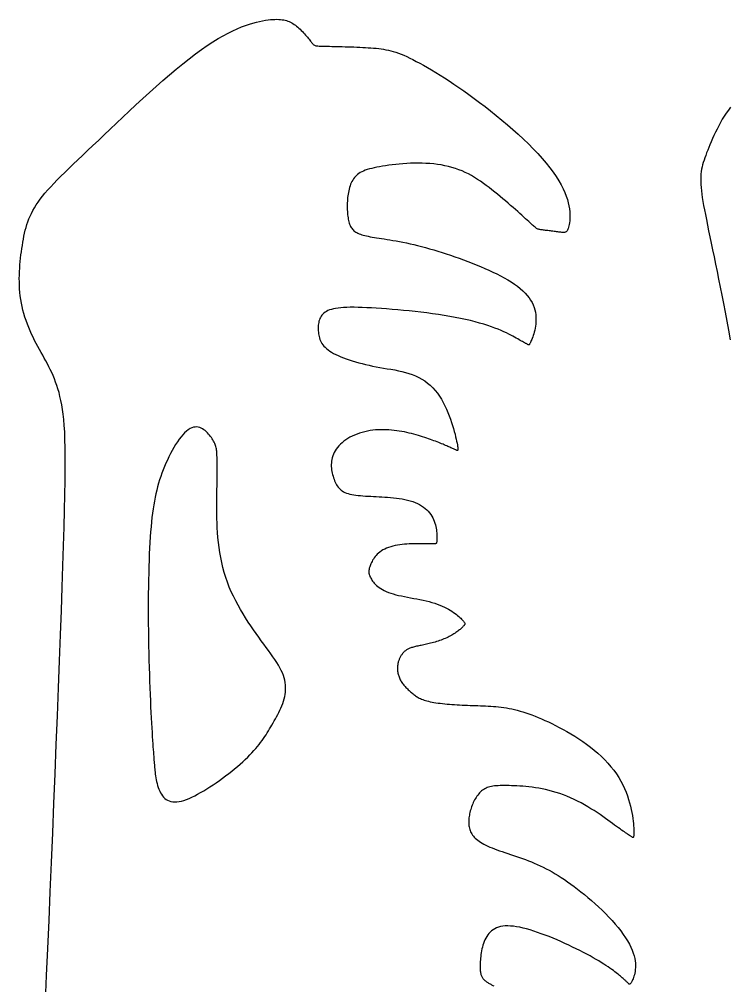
# Model space of a CAD drawing. Header units: millimetres. Extents: x 183 to 709, y 54 to 434.
# Drawn here: x 188.3 to 231.8, y 145 to 204.2 of the extents above; entities that cross this region are included whole.
import ezdxf

# ---------------------------------------------------------------- set-up
doc = ezdxf.new("R2010")
doc.units = ezdxf.units.MM

msp = doc.modelspace()

# ---------------------------------------------------------------- linework, layer by layer
for points in [[(189.945, 144.041), (190.017, 145.63), (190.09, 147.288), (190.165, 149.002), (190.24, 150.76), (190.315, 152.55), (190.391, 154.359), (190.465, 156.173), (190.539, 157.981), (190.61, 159.771), (190.679, 161.528), (190.745, 163.242), (190.808, 164.899), (190.867, 166.487), (190.922, 167.992), (190.971, 169.406), (191.016, 170.725), (191.055, 171.951), (191.088, 173.083), (191.115, 174.122), (191.136, 175.069), (191.151, 175.923), (191.158, 176.685), (191.159, 177.357), (191.153, 177.947), (191.141, 178.464), (191.122, 178.918), (191.097, 179.319), (191.067, 179.675), (191.031, 179.996), (190.989, 180.292), (190.943, 180.571), (190.891, 180.835), (190.835, 181.086), (190.775, 181.324), (190.71, 181.551), (190.641, 181.767), (190.568, 181.975), (190.492, 182.174), (190.412, 182.367), (190.329, 182.554), (190.243, 182.736), (190.155, 182.914), (190.063, 183.09), (189.97, 183.265), (189.874, 183.44), (189.777, 183.615), (189.678, 183.792), (189.578, 183.972), (189.478, 184.154), (189.378, 184.339), (189.28, 184.527), (189.184, 184.719), (189.091, 184.914), (189.001, 185.113), (188.916, 185.317), (188.835, 185.524), (188.76, 185.734), (188.69, 185.947), (188.625, 186.161), (188.567, 186.377), (188.516, 186.594), (188.472, 186.811), (188.434, 187.028), (188.404, 187.245), (188.38, 187.461), (188.363, 187.676), (188.351, 187.891), (188.345, 188.104), (188.343, 188.317), (188.347, 188.528), (188.355, 188.737), (188.366, 188.945), (188.382, 189.152), (188.4, 189.356), (188.422, 189.558), (188.446, 189.758), (188.472, 189.956), (188.499, 190.151), (188.528, 190.343), (188.559, 190.533), (188.593, 190.721), (188.629, 190.906), (188.668, 191.088), (188.711, 191.268), (188.759, 191.445), (188.811, 191.62), (188.868, 191.793), (188.931, 191.964), (189.002, 192.135), (189.08, 192.304), (189.167, 192.475), (189.263, 192.646), (189.37, 192.819), (189.488, 192.995), (189.618, 193.173), (189.761, 193.356), (189.916, 193.543), (190.084, 193.736), (190.265, 193.935), (190.459, 194.141), (190.667, 194.356), (190.889, 194.579), (191.125, 194.811), (191.375, 195.054), (191.639, 195.308), (191.918, 195.574), (192.212, 195.853), (192.521, 196.146), (192.845, 196.453), (193.185, 196.775), (193.54, 197.113), (193.909, 197.464), (194.291, 197.826), (194.682, 198.196), (195.082, 198.571), (195.489, 198.95), (195.9, 199.328), (196.313, 199.705), (196.728, 200.076), (197.142, 200.44), (197.553, 200.794), (197.959, 201.136), (198.359, 201.463), (198.75, 201.774), (199.13, 202.064), (199.499, 202.334), (199.853, 202.579), (200.194, 202.801), (200.52, 203.002), (200.833, 203.182), (201.133, 203.342), (201.419, 203.484), (201.692, 203.609), (201.952, 203.718), (202.199, 203.812), (202.434, 203.892), (202.656, 203.96), (202.865, 204.016), (203.063, 204.062), (203.248, 204.099), (203.422, 204.128), (203.584, 204.15), (203.735, 204.167), (203.875, 204.178), (204.005, 204.184), (204.127, 204.186), (204.24, 204.183), (204.346, 204.175), (204.446, 204.163), (204.541, 204.148), (204.631, 204.128), (204.717, 204.105), (204.799, 204.078), (204.879, 204.047), (204.956, 204.011), (205.031, 203.972), (205.106, 203.927), (205.18, 203.878), (205.253, 203.825), (205.327, 203.767), (205.4, 203.705), (205.472, 203.641), (205.543, 203.574), (205.612, 203.505), (205.68, 203.435), (205.746, 203.365), (205.81, 203.295), (205.872, 203.225), (205.931, 203.156), (205.987, 203.089), (206.04, 203.025), (206.089, 202.964), (206.135, 202.906), (206.177, 202.852), (206.214, 202.803), (206.249, 202.759), (206.282, 202.72), (206.314, 202.685), (206.348, 202.654), (206.383, 202.627), (206.422, 202.605), (206.465, 202.587), (206.515, 202.572), (206.57, 202.561), (206.634, 202.553), (206.705, 202.547), (206.785, 202.543), (206.874, 202.541), (206.974, 202.539), (207.085, 202.537), (207.207, 202.535), (207.34, 202.533), (207.482, 202.53), (207.633, 202.527), (207.791, 202.524), (207.956, 202.52), (208.126, 202.515), (208.3, 202.51), (208.478, 202.505), (208.658, 202.499), (208.838, 202.492), (209.019, 202.485), (209.199, 202.477), (209.376, 202.469), (209.551, 202.459), (209.721, 202.449), (209.886, 202.438), (210.046, 202.426), (210.203, 202.412), (210.356, 202.395), (210.507, 202.376), (210.656, 202.353), (210.804, 202.326), (210.952, 202.295), (211.101, 202.259), (211.251, 202.217), (211.404, 202.168), (211.561, 202.113), (211.724, 202.051), (211.893, 201.981), (212.071, 201.903), (212.258, 201.816), (212.455, 201.719), (212.663, 201.613), (212.881, 201.497), (213.109, 201.372), (213.347, 201.236), (213.594, 201.092), (213.85, 200.937), (214.116, 200.772), (214.39, 200.598), (214.673, 200.413), (214.964, 200.219), (215.263, 200.014), (215.571, 199.799), (215.886, 199.574), (216.208, 199.339), (216.538, 199.093), (216.874, 198.838), (217.215, 198.573), (217.558, 198.299), (217.901, 198.019), (218.241, 197.734), (218.577, 197.443), (218.905, 197.15), (219.224, 196.854), (219.531, 196.557), (219.824, 196.26), (220.103, 195.965), (220.366, 195.672), (220.612, 195.384), (220.838, 195.101), (221.045, 194.824), (221.231, 194.556), (221.394, 194.297), (221.535, 194.047), (221.657, 193.807), (221.76, 193.577), (221.846, 193.356), (221.916, 193.146), (221.971, 192.945), (222.013, 192.755), (222.042, 192.576), (222.061, 192.407), (222.071, 192.249), (222.073, 192.102), (222.068, 191.966), (222.058, 191.841), (222.043, 191.727), (222.026, 191.625), (222.008, 191.534), (221.988, 191.455), (221.967, 191.386), (221.944, 191.327), (221.92, 191.277), (221.894, 191.235), (221.867, 191.202), (221.839, 191.175), (221.809, 191.156), (221.777, 191.143), (221.742, 191.134), (221.705, 191.131), (221.664, 191.131), (221.619, 191.134), (221.57, 191.139), (221.516, 191.145), (221.457, 191.153), (221.393, 191.161), (221.326, 191.169), (221.255, 191.178), (221.181, 191.187), (221.106, 191.196), (221.029, 191.206), (220.951, 191.216), (220.874, 191.225), (220.797, 191.235), (220.721, 191.244), (220.648, 191.253), (220.577, 191.262), (220.509, 191.271), (220.445, 191.278), (220.386, 191.286), (220.332, 191.293), (220.283, 191.3), (220.237, 191.307), (220.193, 191.317), (220.152, 191.328), (220.111, 191.343), (220.07, 191.362), (220.028, 191.385), (219.985, 191.414), (219.939, 191.448), (219.889, 191.489), (219.835, 191.536), (219.774, 191.59), (219.708, 191.651), (219.633, 191.72), (219.55, 191.797), (219.458, 191.882), (219.357, 191.975), (219.247, 192.076), (219.13, 192.183), (219.005, 192.296), (218.873, 192.414), (218.735, 192.536), (218.591, 192.663), (218.441, 192.793), (218.287, 192.926), (218.129, 193.061), (217.967, 193.198), (217.802, 193.335), (217.634, 193.473), (217.464, 193.61), (217.292, 193.746), (217.12, 193.881), (216.946, 194.013), (216.77, 194.142), (216.592, 194.267), (216.411, 194.387), (216.228, 194.503), (216.042, 194.612), (215.852, 194.715), (215.658, 194.81), (215.461, 194.898), (215.259, 194.978), (215.053, 195.051), (214.843, 195.116), (214.628, 195.174), (214.409, 195.224), (214.185, 195.267), (213.957, 195.302), (213.725, 195.33), (213.491, 195.351), (213.254, 195.365), (213.016, 195.374), (212.778, 195.377), (212.541, 195.375), (212.305, 195.368), (212.072, 195.357), (211.843, 195.342), (211.618, 195.324), (211.398, 195.302), (211.184, 195.278), (210.977, 195.251), (210.779, 195.222), (210.589, 195.192), (210.409, 195.161), (210.238, 195.128), (210.078, 195.094), (209.927, 195.059), (209.786, 195.021), (209.654, 194.981), (209.533, 194.939), (209.421, 194.895), (209.318, 194.847), (209.225, 194.797), (209.14, 194.743), (209.063, 194.686), (208.992, 194.626), (208.928, 194.561), (208.869, 194.492), (208.815, 194.418), (208.766, 194.34), (208.72, 194.258), (208.678, 194.171), (208.64, 194.081), (208.605, 193.988), (208.575, 193.891), (208.547, 193.792), (208.523, 193.69), (208.501, 193.587), (208.483, 193.481), (208.468, 193.375), (208.455, 193.268), (208.445, 193.16), (208.438, 193.051), (208.433, 192.943), (208.43, 192.835), (208.429, 192.728), (208.431, 192.623), (208.434, 192.518), (208.439, 192.416), (208.447, 192.316), (208.456, 192.219), (208.467, 192.124), (208.481, 192.034), (208.496, 191.947), (208.513, 191.863), (208.532, 191.784), (208.554, 191.709), (208.578, 191.637), (208.605, 191.569), (208.636, 191.505), (208.669, 191.445), (208.706, 191.389), (208.747, 191.337), (208.792, 191.288), (208.841, 191.243), (208.894, 191.2), (208.952, 191.16), (209.015, 191.124), (209.083, 191.089), (209.156, 191.057), (209.235, 191.027), (209.32, 190.998), (209.41, 190.971), (209.507, 190.946), (209.611, 190.922), (209.721, 190.899), (209.838, 190.876), (209.962, 190.855), (210.094, 190.833), (210.233, 190.811), (210.38, 190.788), (210.534, 190.765), (210.696, 190.74), (210.867, 190.712), (211.045, 190.683), (211.232, 190.651), (211.427, 190.616), (211.629, 190.577), (211.838, 190.536), (212.054, 190.49), (212.277, 190.441), (212.505, 190.389), (212.74, 190.332), (212.979, 190.271), (213.224, 190.205), (213.472, 190.136), (213.725, 190.063), (213.98, 189.986), (214.238, 189.906), (214.499, 189.822), (214.76, 189.735), (215.023, 189.644), (215.287, 189.551), (215.55, 189.454), (215.813, 189.355), (216.075, 189.253), (216.335, 189.148), (216.593, 189.042), (216.849, 188.933), (217.101, 188.821), (217.349, 188.708), (217.591, 188.592), (217.826, 188.474), (218.053, 188.353), (218.271, 188.229), (218.478, 188.102), (218.673, 187.973), (218.855, 187.84), (219.025, 187.705), (219.18, 187.566), (219.322, 187.426), (219.451, 187.283), (219.565, 187.138), (219.665, 186.991), (219.75, 186.843), (219.821, 186.693), (219.878, 186.543), (219.922, 186.392), (219.955, 186.243), (219.977, 186.094), (219.989, 185.948), (219.992, 185.804), (219.988, 185.663), (219.977, 185.526), (219.96, 185.394), (219.938, 185.267), (219.912, 185.145), (219.884, 185.03), (219.854, 184.923), (219.823, 184.823), (219.792, 184.732), (219.762, 184.649), (219.733, 184.576), (219.707, 184.51), (219.682, 184.453), (219.659, 184.404), (219.638, 184.362), (219.619, 184.328), (219.604, 184.3), (219.591, 184.278), (219.58, 184.262), (219.571, 184.252), (219.563, 184.246), (219.555, 184.243), (219.547, 184.244), (219.537, 184.248), (219.526, 184.254), (219.512, 184.261), (219.496, 184.27), (219.476, 184.28), (219.453, 184.292), (219.426, 184.307), (219.395, 184.324), (219.36, 184.343), (219.319, 184.365), (219.273, 184.39), (219.222, 184.419), (219.165, 184.45), (219.102, 184.485), (219.032, 184.524), (218.956, 184.567), (218.872, 184.614), (218.78, 184.665), (218.681, 184.721), (218.572, 184.781), (218.454, 184.845), (218.325, 184.911), (218.184, 184.981), (218.03, 185.053), (217.862, 185.127), (217.68, 185.203), (217.481, 185.28), (217.268, 185.358), (217.038, 185.435), (216.795, 185.512), (216.536, 185.588), (216.264, 185.662), (215.977, 185.735), (215.677, 185.804), (215.364, 185.871), (215.04, 185.934), (214.705, 185.994), (214.363, 186.051), (214.014, 186.105), (213.659, 186.155), (213.302, 186.203), (212.943, 186.247), (212.584, 186.289), (212.226, 186.327), (211.872, 186.362), (211.523, 186.395), (211.18, 186.424), (210.845, 186.451), (210.521, 186.474), (210.208, 186.495), (209.908, 186.512), (209.621, 186.527), (209.349, 186.538), (209.091, 186.545), (208.847, 186.549), (208.619, 186.549), (208.407, 186.545), (208.211, 186.536), (208.032, 186.523), (207.867, 186.505), (207.718, 186.482), (207.582, 186.455), (207.459, 186.423), (207.348, 186.386), (207.248, 186.345), (207.157, 186.298), (207.076, 186.247), (207.003, 186.191), (206.939, 186.132), (206.882, 186.068), (206.832, 186.001), (206.79, 185.93), (206.754, 185.856), (206.724, 185.78), (206.7, 185.701), (206.681, 185.62), (206.667, 185.537), (206.657, 185.453), (206.652, 185.367), (206.65, 185.281), (206.652, 185.194), (206.657, 185.107), (206.664, 185.019), (206.674, 184.932), (206.688, 184.845), (206.706, 184.759), (206.729, 184.673), (206.758, 184.588), (206.792, 184.504), (206.834, 184.42), (206.883, 184.339), (206.939, 184.258), (207.004, 184.178), (207.078, 184.1), (207.161, 184.023), (207.254, 183.948), (207.357, 183.873), (207.471, 183.8), (207.597, 183.728), (207.732, 183.658), (207.878, 183.589), (208.034, 183.522), (208.198, 183.456), (208.371, 183.392), (208.552, 183.33), (208.74, 183.27), (208.934, 183.212), (209.135, 183.156), (209.34, 183.102), (209.551, 183.05), (209.766, 183.001), (209.985, 182.954), (210.206, 182.909), (210.431, 182.868), (210.657, 182.828), (210.884, 182.79), (211.111, 182.752), (211.337, 182.711), (211.561, 182.668), (211.782, 182.619), (211.999, 182.565), (212.212, 182.502), (212.418, 182.43), (212.619, 182.348), (212.813, 182.256), (212.999, 182.154), (213.179, 182.04), (213.35, 181.914), (213.513, 181.777), (213.668, 181.627), (213.813, 181.464), (213.95, 181.291), (214.078, 181.107), (214.198, 180.916), (214.309, 180.718), (214.413, 180.517), (214.509, 180.312), (214.597, 180.106), (214.679, 179.9), (214.754, 179.697), (214.822, 179.498), (214.883, 179.304), (214.939, 179.118), (214.988, 178.94), (215.032, 178.773), (215.071, 178.619), (215.104, 178.478), (215.133, 178.351), (215.156, 178.237), (215.175, 178.137), (215.19, 178.05), (215.2, 177.976), (215.206, 177.915), (215.208, 177.867), (215.206, 177.831), (215.2, 177.806), (215.19, 177.791), (215.177, 177.784), (215.16, 177.784), (215.139, 177.79), (215.114, 177.8), (215.086, 177.814), (215.053, 177.829), (215.017, 177.846), (214.978, 177.865), (214.934, 177.885), (214.887, 177.906), (214.836, 177.929), (214.782, 177.954), (214.723, 177.98), (214.661, 178.007), (214.596, 178.036), (214.527, 178.065), (214.454, 178.096), (214.377, 178.128), (214.297, 178.162), (214.214, 178.196), (214.126, 178.231), (214.036, 178.267), (213.941, 178.305), (213.843, 178.343), (213.741, 178.381), (213.636, 178.42), (213.527, 178.46), (213.414, 178.5), (213.297, 178.541), (213.176, 178.582), (213.051, 178.622), (212.923, 178.663), (212.791, 178.703), (212.655, 178.742), (212.516, 178.78), (212.374, 178.817), (212.229, 178.852), (212.081, 178.885), (211.93, 178.916), (211.776, 178.945), (211.62, 178.971), (211.463, 178.995), (211.303, 179.014), (211.142, 179.031), (210.98, 179.043), (210.816, 179.051), (210.652, 179.055), (210.488, 179.054), (210.323, 179.048), (210.158, 179.037), (209.994, 179.02), (209.83, 178.997), (209.667, 178.968), (209.505, 178.932), (209.345, 178.89), (209.187, 178.842), (209.033, 178.788), (208.883, 178.728), (208.738, 178.663), (208.598, 178.592), (208.465, 178.515), (208.339, 178.434), (208.221, 178.348), (208.111, 178.257), (208.008, 178.164), (207.914, 178.067), (207.829, 177.967), (207.753, 177.865), (207.686, 177.762), (207.628, 177.658), (207.58, 177.553), (207.54, 177.447), (207.509, 177.34), (207.485, 177.234), (207.468, 177.127), (207.458, 177.021), (207.454, 176.916), (207.456, 176.81), (207.464, 176.706), (207.476, 176.603), (207.492, 176.501), (207.512, 176.401), (207.536, 176.303), (207.562, 176.206), (207.591, 176.112), (207.623, 176.02), (207.656, 175.931), (207.692, 175.845), (207.731, 175.763), (207.774, 175.684), (207.821, 175.609), (207.872, 175.538), (207.928, 175.472), (207.989, 175.411), (208.056, 175.355), (208.128, 175.303), (208.207, 175.256), (208.292, 175.214), (208.385, 175.175), (208.485, 175.142), (208.593, 175.112), (208.708, 175.086), (208.832, 175.064), (208.962, 175.045), (209.1, 175.029), (209.243, 175.016), (209.392, 175.004), (209.547, 174.994), (209.706, 174.985), (209.869, 174.977), (210.035, 174.969), (210.205, 174.961), (210.378, 174.952), (210.553, 174.943), (210.729, 174.932), (210.907, 174.919), (211.085, 174.905), (211.263, 174.887), (211.441, 174.867), (211.617, 174.843), (211.79, 174.815), (211.96, 174.782), (212.125, 174.745), (212.285, 174.702), (212.439, 174.653), (212.586, 174.598), (212.725, 174.537), (212.857, 174.47), (212.981, 174.398), (213.097, 174.32), (213.205, 174.237), (213.304, 174.15), (213.394, 174.058), (213.475, 173.961), (213.547, 173.862), (213.612, 173.759), (213.668, 173.655), (213.718, 173.549), (213.761, 173.443), (213.797, 173.336), (213.828, 173.23), (213.853, 173.126), (213.874, 173.024), (213.89, 172.924), (213.903, 172.829), (213.912, 172.737), (213.918, 172.65), (213.922, 172.569), (213.924, 172.495), (213.925, 172.427), (213.924, 172.366), (213.922, 172.311), (213.919, 172.264), (213.916, 172.222), (213.911, 172.186), (213.906, 172.156), (213.901, 172.132), (213.895, 172.113), (213.889, 172.098), (213.882, 172.088), (213.873, 172.081), (213.862, 172.076), (213.85, 172.074), (213.834, 172.073), (213.816, 172.072), (213.795, 172.072), (213.77, 172.072), (213.741, 172.071), (213.708, 172.071), (213.67, 172.07), (213.628, 172.07), (213.58, 172.07), (213.527, 172.069), (213.468, 172.069), (213.403, 172.069), (213.331, 172.068), (213.253, 172.068), (213.168, 172.068), (213.075, 172.068), (212.975, 172.067), (212.866, 172.067), (212.75, 172.067), (212.627, 172.067), (212.497, 172.065), (212.362, 172.062), (212.223, 172.057), (212.081, 172.049), (211.937, 172.038), (211.792, 172.023), (211.648, 172.005), (211.504, 171.982), (211.363, 171.954), (211.225, 171.922), (211.091, 171.885), (210.963, 171.844), (210.841, 171.798), (210.726, 171.746), (210.62, 171.69), (210.522, 171.629), (210.431, 171.564), (210.348, 171.497), (210.272, 171.426), (210.203, 171.354), (210.141, 171.28), (210.084, 171.206), (210.034, 171.132), (209.988, 171.058), (209.948, 170.985), (209.913, 170.915), (209.882, 170.847), (209.856, 170.782), (209.833, 170.721), (209.813, 170.664), (209.797, 170.613), (209.783, 170.565), (209.773, 170.522), (209.764, 170.482), (209.758, 170.445), (209.754, 170.411), (209.752, 170.377), (209.752, 170.346), (209.753, 170.314), (209.756, 170.283), (209.76, 170.251), (209.767, 170.218), (209.777, 170.183), (209.789, 170.145), (209.805, 170.104), (209.824, 170.059), (209.847, 170.01), (209.875, 169.957), (209.907, 169.9), (209.944, 169.841), (209.987, 169.779), (210.035, 169.715), (210.09, 169.65), (210.153, 169.584), (210.222, 169.518), (210.299, 169.452), (210.385, 169.387), (210.479, 169.323), (210.582, 169.261), (210.695, 169.202), (210.818, 169.145), (210.951, 169.091), (211.095, 169.041), (211.248, 168.995), (211.41, 168.951), (211.58, 168.91), (211.757, 168.871), (211.938, 168.833), (212.124, 168.796), (212.313, 168.76), (212.504, 168.724), (212.696, 168.687), (212.887, 168.649), (213.076, 168.61), (213.262, 168.568), (213.443, 168.525), (213.619, 168.478), (213.787, 168.428), (213.948, 168.374), (214.1, 168.317), (214.243, 168.257), (214.379, 168.194), (214.507, 168.13), (214.627, 168.064), (214.74, 167.998), (214.845, 167.932), (214.943, 167.865), (215.033, 167.8), (215.116, 167.736), (215.193, 167.674), (215.263, 167.614), (215.326, 167.557), (215.382, 167.503), (215.432, 167.454), (215.476, 167.409), (215.514, 167.368), (215.546, 167.331), (215.573, 167.298), (215.595, 167.267), (215.612, 167.24), (215.624, 167.215), (215.632, 167.193), (215.636, 167.173), (215.636, 167.154), (215.632, 167.135), (215.625, 167.118), (215.614, 167.1), (215.6, 167.081), (215.583, 167.061), (215.563, 167.039), (215.54, 167.014), (215.514, 166.988), (215.486, 166.959), (215.454, 166.928), (215.42, 166.896), (215.382, 166.862), (215.342, 166.827), (215.298, 166.79), (215.251, 166.752), (215.202, 166.714), (215.148, 166.674), (215.092, 166.634), (215.032, 166.594), (214.969, 166.553), (214.903, 166.513), (214.833, 166.472), (214.76, 166.432), (214.683, 166.392), (214.604, 166.353), (214.522, 166.315), (214.438, 166.277), (214.352, 166.241), (214.264, 166.206), (214.175, 166.172), (214.084, 166.14), (213.993, 166.11), (213.902, 166.081), (213.81, 166.053), (213.719, 166.027), (213.628, 166.003), (213.539, 165.98), (213.451, 165.958), (213.365, 165.937), (213.28, 165.918), (213.198, 165.899), (213.117, 165.882), (213.039, 165.865), (212.962, 165.849), (212.888, 165.833), (212.815, 165.818), (212.746, 165.803), (212.678, 165.788), (212.613, 165.773), (212.55, 165.758), (212.49, 165.742), (212.432, 165.726), (212.377, 165.709), (212.324, 165.691), (212.274, 165.673), (212.227, 165.654), (212.182, 165.633), (212.14, 165.612), (212.099, 165.59), (212.061, 165.566), (212.025, 165.542), (211.991, 165.516), (211.958, 165.49), (211.927, 165.462), (211.897, 165.433), (211.869, 165.403), (211.842, 165.372), (211.816, 165.34), (211.791, 165.308), (211.767, 165.274), (211.743, 165.239), (211.721, 165.204), (211.699, 165.168), (211.678, 165.13), (211.658, 165.092), (211.638, 165.053), (211.62, 165.012), (211.603, 164.971), (211.588, 164.928), (211.573, 164.885), (211.56, 164.84), (211.548, 164.794), (211.537, 164.746), (211.528, 164.698), (211.521, 164.648), (211.515, 164.596), (211.511, 164.544), (211.508, 164.49), (211.507, 164.435), (211.509, 164.379), (211.512, 164.322), (211.518, 164.265), (211.526, 164.207), (211.536, 164.148), (211.549, 164.09), (211.564, 164.031), (211.583, 163.972), (211.603, 163.914), (211.626, 163.855), (211.652, 163.798), (211.68, 163.741), (211.71, 163.685), (211.743, 163.629), (211.778, 163.575), (211.815, 163.522), (211.853, 163.47), (211.894, 163.418), (211.936, 163.368), (211.98, 163.319), (212.025, 163.27), (212.071, 163.223), (212.118, 163.176), (212.165, 163.13), (212.214, 163.086), (212.263, 163.042), (212.312, 162.999), (212.361, 162.957), (212.411, 162.915), (212.46, 162.875), (212.51, 162.836), (212.561, 162.797), (212.613, 162.76), (212.666, 162.723), (212.723, 162.688), (212.782, 162.654), (212.845, 162.621), (212.911, 162.589), (212.982, 162.558), (213.057, 162.528), (213.138, 162.5), (213.223, 162.472), (213.314, 162.446), (213.412, 162.422), (213.515, 162.398), (213.625, 162.376), (213.741, 162.355), (213.863, 162.336), (213.991, 162.317), (214.123, 162.3), (214.26, 162.284), (214.401, 162.269), (214.546, 162.255), (214.694, 162.242), (214.845, 162.23), (214.999, 162.219), (215.155, 162.209), (215.312, 162.2), (215.471, 162.192), (215.631, 162.185), (215.791, 162.179), (215.951, 162.173), (216.111, 162.168), (216.271, 162.163), (216.431, 162.158), (216.591, 162.152), (216.75, 162.146), (216.909, 162.14), (217.067, 162.132), (217.225, 162.123), (217.382, 162.112), (217.54, 162.098), (217.698, 162.083), (217.856, 162.064), (218.016, 162.043), (218.178, 162.017), (218.341, 161.988), (218.506, 161.955), (218.674, 161.917), (218.845, 161.874), (219.018, 161.827), (219.195, 161.774), (219.375, 161.717), (219.559, 161.654), (219.747, 161.586), (219.939, 161.512), (220.135, 161.433), (220.335, 161.347), (220.541, 161.255), (220.752, 161.157), (220.968, 161.053), (221.19, 160.941), (221.417, 160.823), (221.65, 160.698), (221.888, 160.566), (222.129, 160.427), (222.372, 160.281), (222.615, 160.127), (222.857, 159.965), (223.096, 159.796), (223.331, 159.619), (223.56, 159.434), (223.783, 159.242), (223.998, 159.044), (224.204, 158.839), (224.401, 158.63), (224.585, 158.416), (224.758, 158.198), (224.917, 157.977), (225.062, 157.753), (225.193, 157.528), (225.311, 157.303), (225.416, 157.078), (225.51, 156.855), (225.592, 156.634), (225.664, 156.417), (225.727, 156.205), (225.781, 155.998), (225.826, 155.798), (225.865, 155.605), (225.896, 155.421), (225.921, 155.247), (225.942, 155.084), (225.957, 154.933), (225.969, 154.794), (225.977, 154.669), (225.983, 154.557), (225.986, 154.458), (225.986, 154.372), (225.985, 154.297), (225.982, 154.235), (225.977, 154.183), (225.971, 154.143), (225.964, 154.112), (225.956, 154.092), (225.946, 154.079), (225.934, 154.074), (225.919, 154.076), (225.901, 154.084), (225.88, 154.096), (225.855, 154.112), (225.826, 154.132), (225.793, 154.154), (225.755, 154.18), (225.711, 154.209), (225.663, 154.242), (225.608, 154.28), (225.548, 154.322), (225.481, 154.368), (225.408, 154.42), (225.327, 154.476), (225.24, 154.538), (225.145, 154.606), (225.042, 154.68), (224.931, 154.759), (224.812, 154.846), (224.683, 154.939), (224.546, 155.038), (224.4, 155.144), (224.246, 155.254), (224.084, 155.368), (223.914, 155.486), (223.736, 155.605), (223.552, 155.725), (223.361, 155.845), (223.163, 155.964), (222.96, 156.081), (222.752, 156.195), (222.54, 156.306), (222.325, 156.411), (222.107, 156.512), (221.888, 156.606), (221.669, 156.692), (221.45, 156.771), (221.231, 156.841), (221.014, 156.905), (220.798, 156.962), (220.584, 157.012), (220.372, 157.056), (220.164, 157.094), (219.959, 157.127), (219.758, 157.155), (219.561, 157.179), (219.368, 157.199), (219.181, 157.216), (219, 157.229), (218.825, 157.239), (218.656, 157.248), (218.495, 157.254), (218.34, 157.259), (218.193, 157.262), (218.054, 157.264), (217.921, 157.263), (217.795, 157.26), (217.676, 157.255), (217.563, 157.248), (217.457, 157.237), (217.356, 157.224), (217.262, 157.207), (217.173, 157.187), (217.089, 157.164), (217.009, 157.136), (216.933, 157.104), (216.86, 157.068), (216.791, 157.026), (216.724, 156.98), (216.66, 156.929), (216.598, 156.874), (216.538, 156.814), (216.482, 156.75), (216.427, 156.683), (216.376, 156.613), (216.326, 156.54), (216.28, 156.464), (216.235, 156.385), (216.193, 156.305), (216.154, 156.223), (216.117, 156.139), (216.083, 156.054), (216.051, 155.968), (216.022, 155.881), (215.995, 155.795), (215.97, 155.708), (215.948, 155.621), (215.929, 155.534), (215.913, 155.449), (215.899, 155.363), (215.887, 155.279), (215.879, 155.196), (215.873, 155.114), (215.871, 155.034), (215.872, 154.955), (215.876, 154.877), (215.884, 154.8), (215.896, 154.725), (215.912, 154.651), (215.932, 154.578), (215.956, 154.507), (215.986, 154.437), (216.021, 154.367), (216.06, 154.299), (216.106, 154.232), (216.157, 154.167), (216.214, 154.102), (216.277, 154.038), (216.347, 153.974), (216.423, 153.912), (216.507, 153.851), (216.597, 153.79), (216.696, 153.73), (216.802, 153.671), (216.915, 153.612), (217.037, 153.554), (217.168, 153.497), (217.306, 153.44), (217.451, 153.383), (217.603, 153.327), (217.761, 153.27), (217.924, 153.214), (218.091, 153.156), (218.263, 153.099), (218.438, 153.041), (218.615, 152.982), (218.795, 152.921), (218.977, 152.859), (219.16, 152.795), (219.343, 152.729), (219.526, 152.66), (219.709, 152.588), (219.891, 152.513), (220.072, 152.434), (220.253, 152.351), (220.434, 152.264), (220.615, 152.172), (220.797, 152.075), (220.98, 151.973), (221.165, 151.866), (221.351, 151.752), (221.54, 151.632), (221.731, 151.506), (221.926, 151.372), (222.124, 151.231), (222.325, 151.083), (222.531, 150.927), (222.741, 150.762), (222.955, 150.589), (223.173, 150.408), (223.393, 150.221), (223.612, 150.027), (223.83, 149.828), (224.045, 149.625), (224.255, 149.417), (224.46, 149.207), (224.656, 148.996), (224.843, 148.783), (225.02, 148.57), (225.186, 148.359), (225.34, 148.15), (225.48, 147.945), (225.606, 147.745), (225.716, 147.55), (225.81, 147.362), (225.888, 147.181), (225.951, 147.007), (226.001, 146.84), (226.039, 146.681), (226.065, 146.529), (226.081, 146.384), (226.088, 146.247), (226.086, 146.117), (226.078, 145.996), (226.064, 145.882), (226.044, 145.776), (226.022, 145.678), (225.996, 145.588), (225.969, 145.506), (225.941, 145.433), (225.914, 145.368), (225.887, 145.311), (225.862, 145.261), (225.838, 145.219), (225.815, 145.183), (225.795, 145.154), (225.776, 145.131), (225.76, 145.113), (225.746, 145.101), (225.735, 145.093), (225.725, 145.089), (225.715, 145.089), (225.707, 145.093), (225.698, 145.1), (225.688, 145.109), (225.677, 145.12), (225.665, 145.133), (225.65, 145.148), (225.633, 145.165), (225.615, 145.184), (225.594, 145.204), (225.57, 145.227), (225.544, 145.252), (225.515, 145.279), (225.483, 145.308), (225.449, 145.34), (225.411, 145.374), (225.37, 145.41), (225.326, 145.449), (225.278, 145.491), (225.227, 145.535), (225.172, 145.582), (225.113, 145.632), (225.049, 145.685), (224.98, 145.741), (224.905, 145.8), (224.822, 145.863), (224.732, 145.931), (224.634, 146.002), (224.526, 146.077), (224.409, 146.157), (224.281, 146.242), (224.143, 146.33), (223.995, 146.422), (223.837, 146.518), (223.669, 146.617), (223.491, 146.719), (223.303, 146.824), (223.104, 146.932), (222.897, 147.041), (222.682, 147.152), (222.46, 147.263), (222.232, 147.375), (221.999, 147.486), (221.763, 147.595), (221.523, 147.703), (221.282, 147.808), (221.04, 147.91), (220.798, 148.008), (220.558, 148.102), (220.32, 148.19), (220.085, 148.273), (219.855, 148.35), (219.63, 148.419), (219.412, 148.481), (219.201, 148.535), (218.997, 148.58), (218.802, 148.617), (218.615, 148.644), (218.437, 148.661), (218.268, 148.669), (218.11, 148.666), (217.962, 148.652), (217.825, 148.628), (217.697, 148.593), (217.578, 148.55), (217.468, 148.497), (217.367, 148.436), (217.274, 148.367), (217.189, 148.29), (217.111, 148.206), (217.04, 148.116), (216.976, 148.02), (216.917, 147.92), (216.865, 147.815), (216.819, 147.707), (216.777, 147.596), (216.741, 147.482), (216.709, 147.368), (216.682, 147.253), (216.658, 147.138), (216.638, 147.023), (216.621, 146.91), (216.607, 146.8), (216.596, 146.692), (216.587, 146.587), (216.58, 146.487), (216.574, 146.392), (216.571, 146.301), (216.569, 146.214), (216.569, 146.132), (216.571, 146.055), (216.575, 145.983), (216.58, 145.916), (216.586, 145.854), (216.595, 145.797), (216.605, 145.744), (216.617, 145.695), (216.631, 145.649), (216.648, 145.607), (216.666, 145.566), (216.687, 145.528), (216.71, 145.492), (216.736, 145.457), (216.763, 145.423), (216.793, 145.391), (216.825, 145.36), (216.858, 145.33), (216.894, 145.301), (216.93, 145.273), (216.968, 145.246), (217.008, 145.219), (217.048, 145.193), (217.09, 145.168), (217.132, 145.143), (217.176, 145.118), (217.22, 145.093), (217.264, 145.068), (217.309, 145.043), (217.355, 145.018), (217.402, 144.992)], [(231.916, 198.797), (231.78, 198.625), (231.649, 198.443), (231.525, 198.255), (231.405, 198.062), (231.292, 197.865), (231.184, 197.666), (231.082, 197.467), (230.985, 197.268), (230.894, 197.072), (230.808, 196.879), (230.726, 196.691), (230.65, 196.509), (230.578, 196.334), (230.51, 196.167), (230.447, 196.008), (230.388, 195.855), (230.334, 195.708), (230.285, 195.564), (230.241, 195.422), (230.202, 195.282), (230.168, 195.143), (230.14, 195.002), (230.117, 194.859), (230.1, 194.712), (230.088, 194.561), (230.083, 194.404), (230.084, 194.24), (230.09, 194.067), (230.103, 193.885), (230.123, 193.693), (230.148, 193.488), (230.18, 193.269), (230.219, 193.035), (230.263, 192.785), (230.313, 192.516), (230.369, 192.228), (230.43, 191.919), (230.497, 191.587), (230.57, 191.234), (230.647, 190.862), (230.728, 190.47), (230.812, 190.06), (230.9, 189.633), (230.99, 189.191), (231.083, 188.735), (231.177, 188.266), (231.273, 187.783), (231.371, 187.286), (231.47, 186.773), (231.573, 186.245), (231.677, 185.701), (231.785, 185.14), (231.895, 184.561)]]:
    msp.add_lwpolyline(points)
msp.add_lwpolyline([(202.332, 159.001), (202.468, 159.138), (202.596, 159.272), (202.716, 159.403), (202.828, 159.532), (202.933, 159.658), (203.032, 159.782), (203.126, 159.904), (203.214, 160.025), (203.298, 160.143), (203.378, 160.261), (203.455, 160.378), (203.53, 160.494), (203.602, 160.611), (203.674, 160.729), (203.745, 160.848), (203.816, 160.969), (203.888, 161.093), (203.961, 161.218), (204.033, 161.346), (204.104, 161.475), (204.174, 161.607), (204.241, 161.74), (204.306, 161.874), (204.367, 162.01), (204.424, 162.148), (204.476, 162.286), (204.523, 162.425), (204.564, 162.566), (204.599, 162.707), (204.626, 162.848), (204.645, 162.99), (204.656, 163.133), (204.658, 163.275), (204.65, 163.418), (204.633, 163.563), (204.605, 163.708), (204.567, 163.856), (204.518, 164.006), (204.458, 164.158), (204.387, 164.314), (204.305, 164.473), (204.211, 164.636), (204.108, 164.803), (203.994, 164.976), (203.873, 165.153), (203.743, 165.336), (203.606, 165.525), (203.463, 165.721), (203.315, 165.924), (203.162, 166.133), (203.005, 166.349), (202.846, 166.572), (202.685, 166.801), (202.524, 167.036), (202.363, 167.278), (202.203, 167.526), (202.046, 167.779), (201.892, 168.039), (201.742, 168.304), (201.598, 168.575), (201.46, 168.851), (201.33, 169.133), (201.207, 169.42), (201.095, 169.712), (200.992, 170.008), (200.899, 170.309), (200.816, 170.613), (200.743, 170.92), (200.679, 171.227), (200.624, 171.535), (200.577, 171.843), (200.539, 172.149), (200.51, 172.452), (200.487, 172.752), (200.471, 173.049), (200.459, 173.34), (200.452, 173.625), (200.449, 173.904), (200.447, 174.175), (200.448, 174.437), (200.448, 174.691), (200.449, 174.935), (200.45, 175.17), (200.451, 175.396), (200.453, 175.612), (200.454, 175.819), (200.455, 176.016), (200.456, 176.204), (200.457, 176.383), (200.458, 176.552), (200.459, 176.712), (200.459, 176.862), (200.458, 177.003), (200.457, 177.134), (200.456, 177.256), (200.453, 177.368), (200.45, 177.47), (200.446, 177.565), (200.441, 177.651), (200.434, 177.732), (200.424, 177.808), (200.413, 177.88), (200.399, 177.949), (200.382, 178.017), (200.361, 178.084), (200.337, 178.151), (200.31, 178.218), (200.278, 178.286), (200.243, 178.354), (200.203, 178.424), (200.159, 178.495), (200.111, 178.567), (200.058, 178.641), (200, 178.716), (199.938, 178.791), (199.872, 178.863), (199.801, 178.933), (199.727, 178.997), (199.649, 179.056), (199.567, 179.109), (199.481, 179.152), (199.393, 179.187), (199.301, 179.21), (199.206, 179.221), (199.108, 179.219), (199.007, 179.201), (198.904, 179.168), (198.799, 179.118), (198.691, 179.049), (198.581, 178.963), (198.471, 178.86), (198.359, 178.743), (198.248, 178.611), (198.137, 178.467), (198.027, 178.311), (197.918, 178.144), (197.812, 177.968), (197.708, 177.784), (197.607, 177.594), (197.509, 177.398), (197.415, 177.198), (197.325, 176.995), (197.238, 176.791), (197.157, 176.587), (197.08, 176.384), (197.007, 176.181), (196.939, 175.978), (196.876, 175.773), (196.816, 175.565), (196.761, 175.353), (196.709, 175.137), (196.662, 174.915), (196.617, 174.686), (196.576, 174.449), (196.538, 174.204), (196.502, 173.948), (196.47, 173.682), (196.44, 173.404), (196.413, 173.113), (196.387, 172.808), (196.364, 172.489), (196.343, 172.155), (196.324, 171.806), (196.307, 171.444), (196.291, 171.069), (196.278, 170.68), (196.267, 170.278), (196.258, 169.864), (196.25, 169.439), (196.245, 169.003), (196.242, 168.559), (196.24, 168.108), (196.241, 167.653), (196.243, 167.196), (196.247, 166.737), (196.253, 166.28), (196.261, 165.826), (196.271, 165.376), (196.282, 164.932), (196.295, 164.495), (196.308, 164.066), (196.323, 163.647), (196.339, 163.239), (196.355, 162.842), (196.372, 162.459), (196.389, 162.091), (196.407, 161.738), (196.424, 161.403), (196.441, 161.086), (196.458, 160.789), (196.475, 160.513), (196.49, 160.26), (196.505, 160.029), (196.519, 159.821), (196.532, 159.633), (196.545, 159.462), (196.556, 159.309), (196.567, 159.17), (196.576, 159.044), (196.585, 158.928), (196.593, 158.822), (196.6, 158.724), (196.607, 158.631), (196.614, 158.541), (196.621, 158.452), (196.629, 158.363), (196.638, 158.272), (196.648, 158.176), (196.66, 158.074), (196.674, 157.966), (196.69, 157.854), (196.709, 157.739), (196.731, 157.622), (196.756, 157.503), (196.784, 157.385), (196.817, 157.267), (196.854, 157.15), (196.895, 157.037), (196.941, 156.928), (196.993, 156.824), (197.05, 156.725), (197.113, 156.634), (197.182, 156.551), (197.258, 156.477), (197.34, 156.413), (197.43, 156.36), (197.527, 156.318), (197.631, 156.287), (197.743, 156.268), (197.862, 156.26), (197.989, 156.265), (198.125, 156.283), (198.268, 156.314), (198.419, 156.357), (198.577, 156.412), (198.741, 156.478), (198.911, 156.553), (199.086, 156.639), (199.266, 156.733), (199.451, 156.834), (199.638, 156.943), (199.828, 157.059), (200.02, 157.18), (200.214, 157.306), (200.407, 157.438), (200.6, 157.573), (200.792, 157.711), (200.982, 157.852), (201.169, 157.995), (201.352, 158.14), (201.531, 158.285), (201.705, 158.431), (201.873, 158.576), (202.034, 158.719), (202.187, 158.861)], close=True)

doc.saveas('drawing.dxf')
